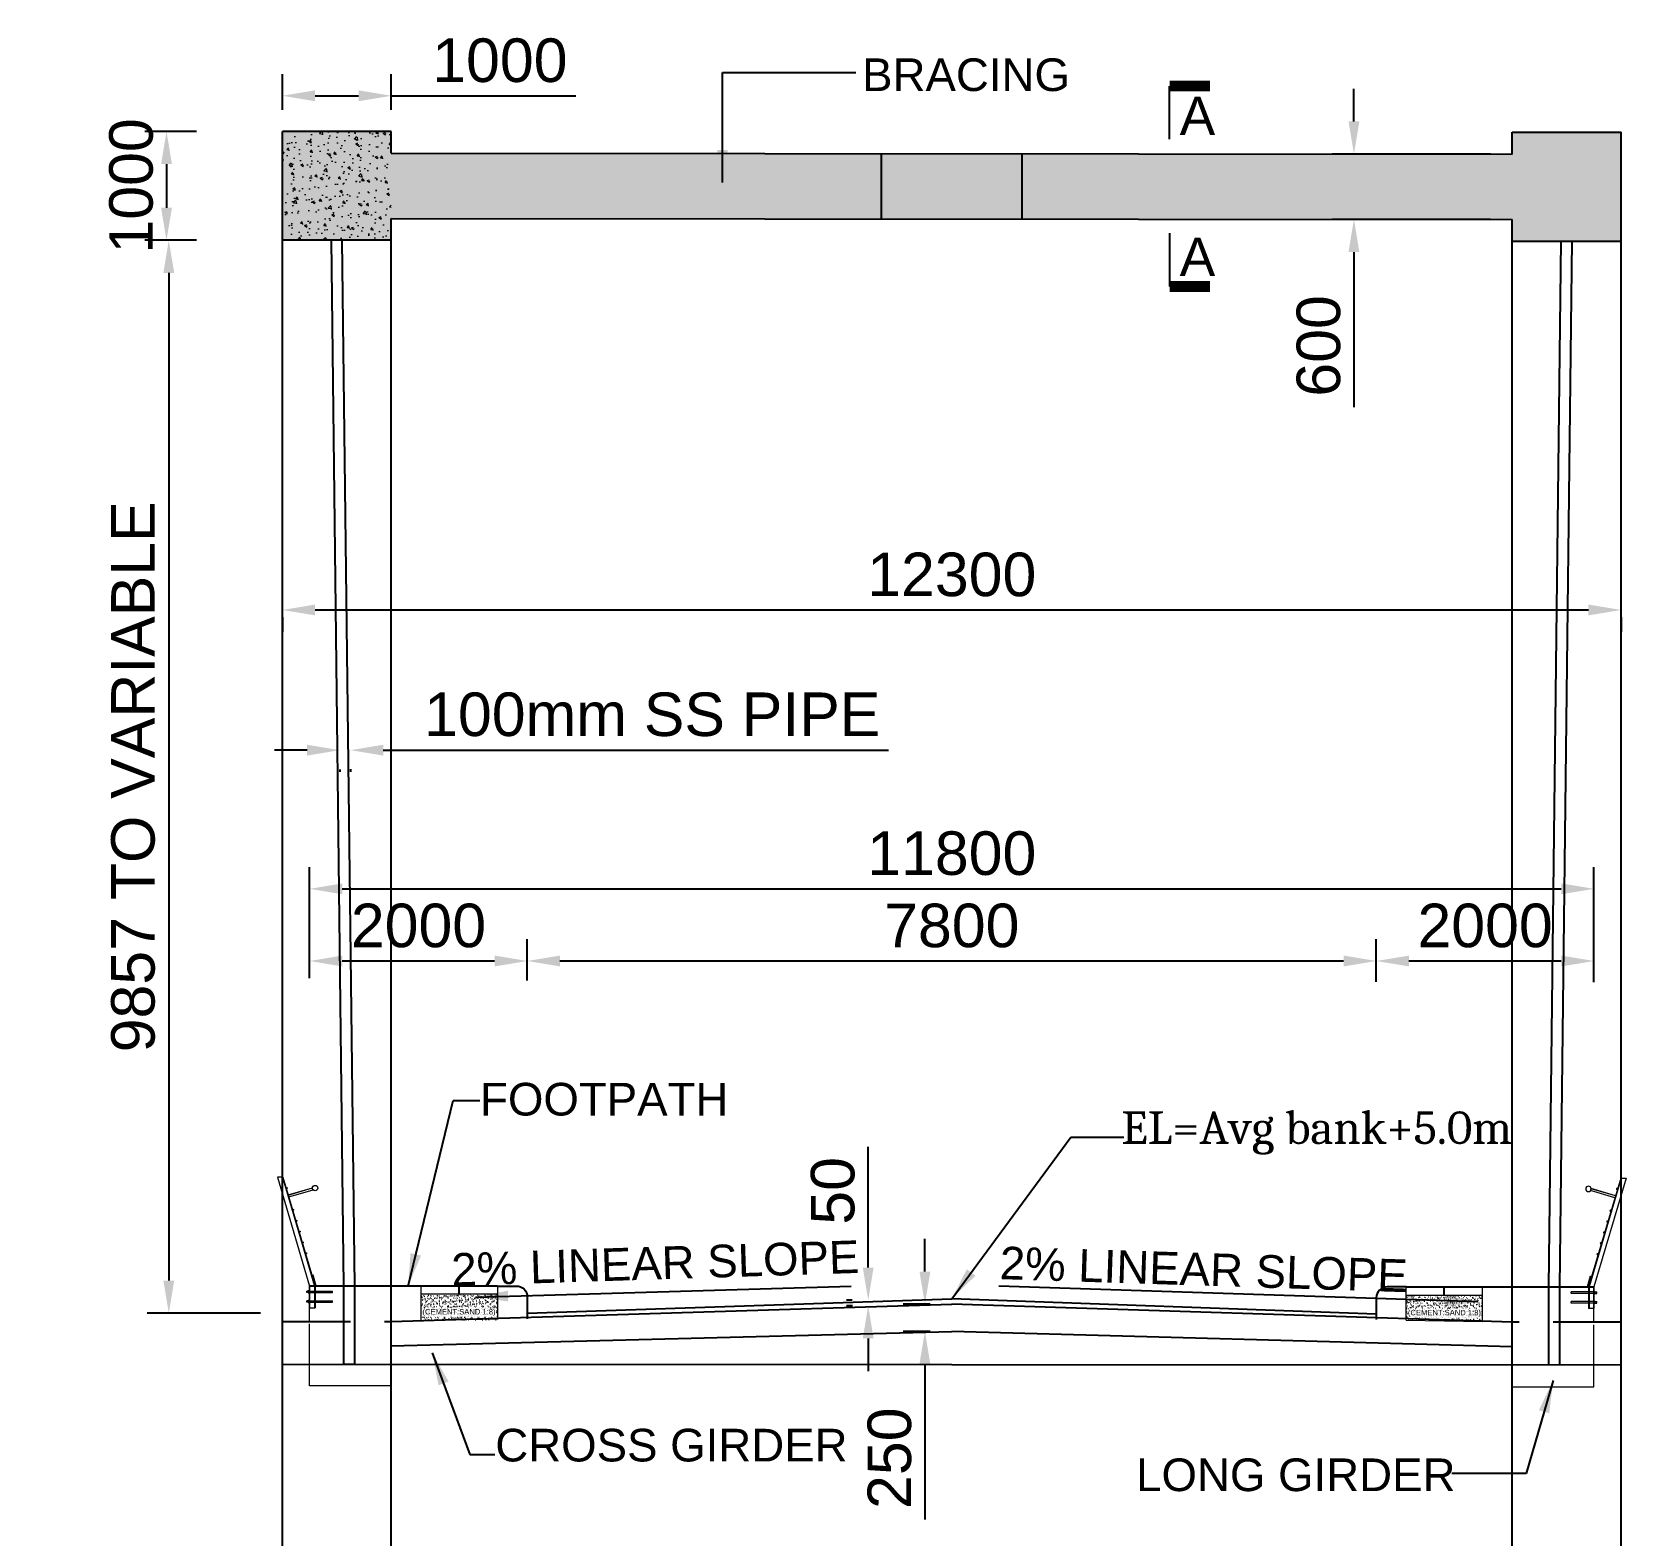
# Model space of a CAD drawing. Header units: millimetres. Extents: x 1231188 to 3899118, y -5478610 to -489530.
# Drawn here: x 3221334 to 3235982, y -2944918 to -2931107 of the extents above; entities that cross this region are included whole.
import ezdxf

# ---------------------------------------------------------------- set-up
doc = ezdxf.new("R2010")
doc.units = ezdxf.units.MM
doc.header["$LTSCALE"] = 25
doc.header["$MEASUREMENT"] = 0
doc.header["$PDMODE"] = 3
doc.linetypes.add('DASHED2', pattern=[0.375, 0.25, -0.125])
doc.linetypes.add('HIDDEN', pattern=[0.375, 0.25, -0.125])
doc.layers.get('0').update_dxf_attribs({"lineweight": 13})
doc.layers.get('Defpoints').update_dxf_attribs({"color": 230, "lineweight": 9})
for name, color, linetype in [('ARCH', 4, 'Continuous'), ('bearing', 7, 'Continuous'), ('breasing', 4, 'Continuous'), ('cross beam', 15, 'DASHED2'), ('Suspender', 3, 'Continuous'), ('Wearing Course', 7, 'Continuous')]:
    doc.layers.add(name, color=color, linetype=linetype)
for name, color, linetype, lineweight in [('DIM', 8, 'Continuous', 13), ('DIMEN', 8, 'Continuous', 9), ('HATCH', 191, 'Continuous', 9), ('Long beam', 2, 'Continuous', 15), ('RAIL', 23, 'Continuous', 13), ('Slab', 1, 'Continuous', 25), ('text', 7, 'Continuous', 18)]:
    doc.layers.add(name, color=color, linetype=linetype, lineweight=lineweight)
doc.styles.add('ARIAL', font='arial.ttf', dxfattribs={"height": 400})
doc.styles.add('Dim_60', font='isocp3.shx')
doc.styles.get("Standard").update_dxf_attribs({"font": 'swissl.ttf'})
doc.dimstyles.new('dim-50', dxfattribs={"dimtxt": 200, "dimasz": 200, "dimexe": 20, "dimexo": 20, "dimgap": 0.09, "dimtad": 0, "dimdec": 0, "dimzin": 0, "dimdsep": 46, "dimtxsty": 'Standard', "dimcen": 0.09, "dimclrd": 5, "dimclrt": 5, "dimazin": 0, "dimtfac": 1, "dimtdec": 0, "dimtofl": 0, "dimtmove": 0, "dimatfit": 3, "dimfxl": 1, "dimtolj": 1, "dimtzin": 0, "dimarcsym": 0})
doc.dimstyles.new('Dim_120', dxfattribs={"dimtxt": 240, "dimasz": 60, "dimexe": 100, "dimexo": 150, "dimgap": 50, "dimtad": 1, "dimdec": 0, "dimzin": 4, "dimdsep": 46, "dimtxsty": 'Dim_60', "dimblk": 'DOT', "dimcen": 0.09, "dimclrd": 5, "dimclre": 5, "dimclrt": 2, "dimazin": 0, "dimtfac": 1, "dimtdec": 0, "dimtofl": 0, "dimtmove": 1, "dimatfit": 3, "dimfxl": 1, "dimtolj": 1, "dimtzin": 0, "dimlwd": -1, "dimarcsym": 0})

# ---------------------------------------------------------------- blocks, each defined once
blk = doc.blocks.new('A$C0752650E')
at = {"layer": 'RAIL', "color": 1, "ltscale": 100}
for p, q in [((-22, 0), (-36, 0)), ((-36, -13), (-36, 0)), ((-10, 4), (-22, 4)), ((-22, -16), (-22, 4)), ((-10, 4), (-10, -16)), ((-10, 0), (200, 0)), ((-22, -13), (-36, -13)), ((-10, -1), (-22, -1)), ((-10, -6), (-22, -6)), ((-10, -11), (-22, -11)), ((-22, -16), (-10, -16)), ((-10, -13), (200, -13)), ((200, -13), (200, 0))]:
    blk.add_line(p, q, dxfattribs=at)
blk = doc.blocks.new('rail-4')
at = {"layer": 'RAIL', "color": 5}
for p, q in [((-250, 1000), (-296, 1000)), ((-296, 1000), (0, 0)), ((-246, 1000), (-250, 1000)), ((-250, 999), (45, -1)), ((-246, 1000), (50, 0)), ((-197, 837), (25, 903)), ((-197, 835), (25, 901)), ((-192, 818), (31, 884)), ((0, 0), (0, -200)), ((31, 100), (21, 97)), ((21, 97), (50, 0)), ((59, 3), (31, 100)), ((50, 0), (59, 3)), ((50, 0), (50, -200)), ((45, -1), (45, -200)), ((0, -200), (46, -200)), ((46, -200), (50, -200))]:
    blk.add_line(p, q, dxfattribs=at)
for centre, radius in [((-211, 900), 5), ((50, 900), 25), ((-152, 700), 5), ((-122, 600), 5), ((-92, 500), 5), ((-63, 400), 5), ((-33, 300), 5)]:
    blk.add_circle(centre, radius, dxfattribs=at)
blk = doc.blocks.new('*D560')
at = {"layer": 'Defpoints', "color": 0, "lineweight": -2, "ltscale": 150, "transparency": 16777216}
for p in [(3235686, -2938980), (3223886, -2940002, 4140), (3235686, -2940039, 4140)]:
    blk.add_point(p, dxfattribs=at)
at = {"layer": 'DIM', "color": 0, "lineweight": -2, "ltscale": 150, "transparency": 16777216}
for p, q in [((3223886, -2939802), (3223886, -2938780)), ((3235686, -2939839), (3235686, -2938780))]:
    blk.add_line(p, q, dxfattribs=at)
at = {"layer": 'DIM', "color": 5, "lineweight": -2, "ltscale": 150, "transparency": 16777216}
blk.add_line((3224186, -2938980), (3235386, -2938980), dxfattribs=at)
for points in [[(3224186, -2938930), (3224186, -2939030), (3223886, -2938980)], [(3235386, -2938930), (3235386, -2939030), (3235686, -2938980)]]:
    blk.add_solid(points, dxfattribs=at)
at = {"layer": 'DIM', "color": 2, "ltscale": 150, "transparency": 16777216, "insert": (3229786, -2938655), "char_height": 400, "attachment_point": 5, "style": 'ARIAL'}
blk.add_mtext('\\A1;11800', dxfattribs=at)
blk = doc.blocks.new('*D561')
at = {"layer": 'Defpoints', "color": 0, "lineweight": -2, "ltscale": 150, "transparency": 16777216}
for p in [(3225886, -2939643), (3223886, -2940002), (3225886, -2940022)]:
    blk.add_point(p, dxfattribs=at)
at = {"layer": 'DIM', "color": 0, "lineweight": -2, "ltscale": 150, "transparency": 16777216}
for p, q in [((3223886, -2939802), (3223886, -2939443)), ((3225886, -2939822), (3225886, -2939443))]:
    blk.add_line(p, q, dxfattribs=at)
at = {"layer": 'DIM', "color": 5, "lineweight": -2, "ltscale": 150, "transparency": 16777216}
blk.add_line((3224186, -2939643), (3225586, -2939643), dxfattribs=at)
for points in [[(3224186, -2939593), (3224186, -2939693), (3223886, -2939643)], [(3225586, -2939593), (3225586, -2939693), (3225886, -2939643)]]:
    blk.add_solid(points, dxfattribs=at)
at = {"layer": 'DIM', "color": 2, "ltscale": 150, "transparency": 16777216, "insert": (3224886, -2939319), "char_height": 400, "attachment_point": 5, "style": 'ARIAL'}
blk.add_mtext('\\A1;2000', dxfattribs=at)
blk = doc.blocks.new('*D562')
at = {"layer": 'Defpoints', "color": 0, "lineweight": -2, "ltscale": 150, "transparency": 16777216}
for p in [(3235686, -2939643), (3233686, -2940035), (3235686, -2940039)]:
    blk.add_point(p, dxfattribs=at)
at = {"layer": 'DIM', "color": 0, "lineweight": -2, "ltscale": 150, "transparency": 16777216}
for p, q in [((3233686, -2939835), (3233686, -2939443)), ((3235686, -2939839), (3235686, -2939443))]:
    blk.add_line(p, q, dxfattribs=at)
at = {"layer": 'DIM', "color": 5, "lineweight": -2, "ltscale": 150, "transparency": 16777216}
blk.add_line((3233986, -2939643), (3235386, -2939643), dxfattribs=at)
for points in [[(3233986, -2939593), (3233986, -2939693), (3233686, -2939643)], [(3235386, -2939593), (3235386, -2939693), (3235686, -2939643)]]:
    blk.add_solid(points, dxfattribs=at)
at = {"layer": 'DIM', "color": 2, "ltscale": 150, "transparency": 16777216, "insert": (3234686, -2939319), "char_height": 400, "attachment_point": 5, "style": 'ARIAL'}
blk.add_mtext('\\A1;2000', dxfattribs=at)
blk = doc.blocks.new('*D563')
at = {"layer": 'Defpoints', "color": 0, "lineweight": -2, "ltscale": 150, "transparency": 16777216}
for p in [(3233686, -2939643), (3225886, -2940022, 4140), (3233686, -2940035, 4140)]:
    blk.add_point(p, dxfattribs=at)
at = {"layer": 'DIM', "color": 0, "lineweight": -2, "ltscale": 150, "transparency": 16777216}
for p, q in [((3225886, -2939822), (3225886, -2939443)), ((3233686, -2939835), (3233686, -2939443))]:
    blk.add_line(p, q, dxfattribs=at)
at = {"layer": 'DIM', "color": 5, "lineweight": -2, "ltscale": 150, "transparency": 16777216}
blk.add_line((3226186, -2939643), (3233386, -2939643), dxfattribs=at)
for points in [[(3226186, -2939593), (3226186, -2939693), (3225886, -2939643)], [(3233386, -2939593), (3233386, -2939693), (3233686, -2939643)]]:
    blk.add_solid(points, dxfattribs=at)
at = {"layer": 'DIM', "color": 2, "ltscale": 150, "transparency": 16777216, "insert": (3229786, -2939319), "char_height": 400, "attachment_point": 5, "style": 'ARIAL'}
blk.add_mtext('\\A1;7800', dxfattribs=at)
blk = doc.blocks.new('_Dot')
at = {"color": 0, "lineweight": -2}
blk.add_line((-0.5, 0), (-1, 0), dxfattribs=at)
at = {"color": 0, "const_width": 0.5}
blk.add_lwpolyline([(-0.25, 0, 1), (0.25, 0, 1)], format="xyb", close=True, dxfattribs=at)
blk = doc.blocks.new('*D564')
at = {"layer": 'Defpoints', "color": 0, "lineweight": -2, "ltscale": 150, "transparency": 16777216}
for p in [(3229786, -2942796), (3229539, -2943046), (3229786, -2943046)]:
    blk.add_point(p, dxfattribs=at)
at = {"layer": 'DIM', "color": 5, "lineweight": -2, "ltscale": 150, "transparency": 16777216}
for p, q in [((3229539, -2942496), (3229539, -2942196)), ((3229539, -2943346), (3229539, -2944775))]:
    blk.add_line(p, q, dxfattribs=at)
at = {"layer": 'DIM', "color": 0, "lineweight": -2, "ltscale": 150, "transparency": 16777216}
for p, q in [((3229586, -2942796), (3229339, -2942796)), ((3229586, -2943046), (3229339, -2943046))]:
    blk.add_line(p, q, dxfattribs=at)
at = {"layer": 'DIM', "color": 5, "lineweight": -2, "ltscale": 150, "transparency": 16777216}
for points in [[(3229489, -2942496), (3229589, -2942496), (3229539, -2942796)], [(3229489, -2943346), (3229589, -2943346), (3229539, -2943046)]]:
    blk.add_solid(points, dxfattribs=at)
at = {"layer": 'DIM', "color": 2, "ltscale": 150, "transparency": 16777216, "insert": (3229215, -2944211), "char_height": 400, "attachment_point": 5, "rotation": 90, "style": 'ARIAL'}
blk.add_mtext('\\A1;250', dxfattribs=at)
blk = doc.blocks.new('*D565')
at = {"layer": 'Defpoints', "color": 0, "lineweight": -2, "ltscale": 150, "transparency": 16777216}
for p in [(3224636, -2931694), (3223636, -2932022), (3224636, -2932022)]:
    blk.add_point(p, dxfattribs=at)
at = {"layer": 'DIM', "color": 0, "lineweight": -2, "ltscale": 150, "transparency": 16777216}
for p, q in [((3223636, -2931822), (3223636, -2931494)), ((3224636, -2931822), (3224636, -2931494))]:
    blk.add_line(p, q, dxfattribs=at)
at = {"layer": 'DIM', "color": 5, "lineweight": -2, "ltscale": 150, "transparency": 16777216}
for p, q in [((3223936, -2931694), (3224336, -2931694)), ((3224636, -2931694), (3226332, -2931694))]:
    blk.add_line(p, q, dxfattribs=at)
for points in [[(3223936, -2931644), (3223936, -2931744), (3223636, -2931694)], [(3224336, -2931644), (3224336, -2931744), (3224636, -2931694)]]:
    blk.add_solid(points, dxfattribs=at)
at = {"layer": 'DIM', "color": 2, "ltscale": 150, "transparency": 16777216, "insert": (3225634, -2931370), "char_height": 400, "attachment_point": 5, "style": 'ARIAL'}
blk.add_mtext('\\A1;1000', dxfattribs=at)
blk = doc.blocks.new('*D566')
at = {"layer": 'Defpoints', "color": 0, "lineweight": -2, "ltscale": 150, "transparency": 16777216}
for p in [(3223046, -2932022), (3222571, -2933022), (3223046, -2933022)]:
    blk.add_point(p, dxfattribs=at)
at = {"layer": 'DIM', "color": 0, "lineweight": -2, "ltscale": 150, "transparency": 16777216}
for p, q in [((3222846, -2932022), (3222371, -2932022)), ((3222846, -2933022), (3222371, -2933022))]:
    blk.add_line(p, q, dxfattribs=at)
at = {"layer": 'DIM', "color": 5, "lineweight": -2, "ltscale": 150, "transparency": 16777216}
blk.add_line((3222571, -2932322), (3222571, -2932722), dxfattribs=at)
for points in [[(3222521, -2932322), (3222621, -2932322), (3222571, -2932022)], [(3222521, -2932722), (3222621, -2932722), (3222571, -2933022)]]:
    blk.add_solid(points, dxfattribs=at)
at = {"layer": 'DIM', "color": 2, "ltscale": 150, "transparency": 16777216, "insert": (3222247, -2932522), "char_height": 400, "attachment_point": 5, "rotation": 90, "style": 'ARIAL'}
blk.add_mtext('\\A1;1000', dxfattribs=at)
blk = doc.blocks.new('*D568')
at = {"layer": 'Defpoints', "color": 0, "lineweight": -2, "ltscale": 150, "transparency": 16777216}
for p in [(3229018, -2942810), (3229072, -2942760), (3229073, -2942810)]:
    blk.add_point(p, dxfattribs=at)
at = {"layer": 'DIM', "color": 5, "lineweight": -2, "ltscale": 150, "transparency": 16777216}
for p, q in [((3229018, -2942460), (3229018, -2941349)), ((3229018, -2943110), (3229018, -2943410))]:
    blk.add_line(p, q, dxfattribs=at)
at = {"layer": 'DIM', "color": 0, "lineweight": -2, "ltscale": 150, "transparency": 16777216}
for p, q in [((3228872, -2942760), (3228818, -2942760)), ((3228873, -2942810), (3228818, -2942810))]:
    blk.add_line(p, q, dxfattribs=at)
at = {"layer": 'DIM', "color": 5, "lineweight": -2, "ltscale": 150, "transparency": 16777216}
for points in [[(3228968, -2942460), (3229068, -2942460), (3229018, -2942760)], [(3228968, -2943110), (3229068, -2943110), (3229018, -2942810)]]:
    blk.add_solid(points, dxfattribs=at)
at = {"layer": 'DIM', "color": 2, "ltscale": 150, "transparency": 16777216, "insert": (3228694, -2941755), "char_height": 400, "attachment_point": 5, "rotation": 90, "style": 'ARIAL'}
blk.add_mtext('\\A1;50', dxfattribs=at)
blk = doc.blocks.new('*D569')
at = {"layer": 'Defpoints', "color": 0, "lineweight": -2, "ltscale": 150, "transparency": 16777216}
for p in [(3224163, -2937683), (3224263, -2937682), (3224263, -2937706)]:
    blk.add_point(p, dxfattribs=at)
at = {"layer": 'DIM', "color": 5, "lineweight": -2, "ltscale": 150, "transparency": 16777216}
for p, q in [((3223863, -2937706), (3223563, -2937706)), ((3224563, -2937706), (3229205, -2937706))]:
    blk.add_line(p, q, dxfattribs=at)
at = {"layer": 'DIM', "color": 0, "lineweight": -2, "ltscale": 150, "transparency": 16777216}
for p, q in [((3224163, -2937883), (3224163, -2937906)), ((3224263, -2937882), (3224263, -2937906))]:
    blk.add_line(p, q, dxfattribs=at)
at = {"layer": 'DIM', "color": 5, "lineweight": -2, "ltscale": 150, "transparency": 16777216}
for points in [[(3223863, -2937656), (3223863, -2937756), (3224163, -2937706)], [(3224563, -2937656), (3224563, -2937756), (3224263, -2937706)]]:
    blk.add_solid(points, dxfattribs=at)
at = {"layer": 'DIM', "color": 2, "ltscale": 150, "transparency": 16777216, "insert": (3227034, -2937379), "char_height": 400, "attachment_point": 5, "style": 'ARIAL'}
blk.add_mtext('\\A1;100mm SS PIPE', dxfattribs=at)
blk = doc.blocks.new('*D594')
at = {"layer": 'Defpoints', "color": 0, "lineweight": -2, "ltscale": 150, "transparency": 16777216}
for p in [(3223046, -2933022, 4140), (3222592, -2942879), (3223636, -2942879, 4140)]:
    blk.add_point(p, dxfattribs=at)
at = {"layer": 'DIM', "color": 0, "lineweight": -2, "ltscale": 150, "transparency": 16777216}
for p, q in [((3222846, -2933022), (3222392, -2933022)), ((3223436, -2942879), (3222392, -2942879))]:
    blk.add_line(p, q, dxfattribs=at)
at = {"layer": 'DIM', "color": 5, "lineweight": -2, "ltscale": 150, "transparency": 16777216}
blk.add_line((3222592, -2933322), (3222592, -2942579), dxfattribs=at)
for points in [[(3222542, -2933322), (3222642, -2933322), (3222592, -2933022)], [(3222542, -2942579), (3222642, -2942579), (3222592, -2942879)]]:
    blk.add_solid(points, dxfattribs=at)
at = {"layer": 'DIM', "color": 2, "ltscale": 150, "transparency": 16777216, "insert": (3222265, -2937951), "char_height": 400, "attachment_point": 5, "rotation": 90, "style": 'ARIAL'}
blk.add_mtext('\\A1;9857 TO VARIABLE', dxfattribs=at)
blk = doc.blocks.new('*D602')
at = {"layer": 'Defpoints', "color": 0, "lineweight": -2, "ltscale": 150, "transparency": 16777216}
for p in [(3223636, -2936283, 4140), (3235936, -2936283, 4140), (3235936, -2936418)]:
    blk.add_point(p, dxfattribs=at)
at = {"layer": 'DIM', "color": 0, "lineweight": -2, "ltscale": 150, "transparency": 16777216}
for p, q in [((3223636, -2936483), (3223636, -2936618)), ((3235936, -2936483), (3235936, -2936618))]:
    blk.add_line(p, q, dxfattribs=at)
at = {"layer": 'DIM', "color": 5, "lineweight": -2, "ltscale": 150, "transparency": 16777216}
blk.add_line((3223936, -2936418), (3235636, -2936418), dxfattribs=at)
for points in [[(3223936, -2936368), (3223936, -2936468), (3223636, -2936418)], [(3235636, -2936368), (3235636, -2936468), (3235936, -2936418)]]:
    blk.add_solid(points, dxfattribs=at)
at = {"layer": 'DIM', "color": 2, "ltscale": 150, "transparency": 16777216, "insert": (3229786, -2936094), "char_height": 400, "attachment_point": 5, "style": 'ARIAL'}
blk.add_mtext('\\A1;12300', dxfattribs=at)
blk = doc.blocks.new('*D603')
at = {"layer": 'Defpoints', "color": 0, "lineweight": -2, "ltscale": 150, "transparency": 16777216}
for p in [(3234936, -2932230), (3233481, -2932830), (3234936, -2932830)]:
    blk.add_point(p, dxfattribs=at)
at = {"layer": 'DIM', "color": 5, "lineweight": -2, "ltscale": 150, "transparency": 16777216}
for p, q in [((3233481, -2931930), (3233481, -2931630)), ((3233481, -2933130), (3233481, -2934554))]:
    blk.add_line(p, q, dxfattribs=at)
at = {"layer": 'DIM', "color": 0, "lineweight": -2, "ltscale": 150, "transparency": 16777216}
for p, q in [((3234736, -2932230), (3233281, -2932230)), ((3234736, -2932830), (3233281, -2932830))]:
    blk.add_line(p, q, dxfattribs=at)
at = {"layer": 'DIM', "color": 5, "lineweight": -2, "ltscale": 150, "transparency": 16777216}
for points in [[(3233431, -2931930), (3233531, -2931930), (3233481, -2932230)], [(3233431, -2933130), (3233531, -2933130), (3233481, -2932830)]]:
    blk.add_solid(points, dxfattribs=at)
at = {"layer": 'DIM', "color": 2, "ltscale": 150, "transparency": 16777216, "insert": (3233157, -2933992), "char_height": 400, "attachment_point": 5, "rotation": 90, "style": 'ARIAL'}
blk.add_mtext('\\A1;600', dxfattribs=at)

msp = doc.modelspace()

# ---------------------------------------------------------------- hatches: boundary and pattern name
at = {"layer": 'HATCH', "ltscale": 100}
h = msp.add_hatch(dxfattribs=at)
h.set_pattern_fill('AR-CONC', color=256, scale=30, style=0)
h.set_pattern_definition([(50, (-7676506.27, -8204094.22), (215.1780548, -18.8256405), [22.5, -247.5]), (355, (-7676506.27, -8204094.22), (-41.6254, 225.65764), [18, -198]), (100.4514, (-7676488.34, -8204095.79), (173.5528145, 206.8318626), [19.122057, -210.3426336]), (46.1842, (-7676506.27, -8204034.22), (320.1723146, -49.6557043), [33.75, -371.25]), (96.6356, (-7676479.6, -8204038.36), (280.398812, 292.235361), [28.683086, -315.5139]), (351.1842, (-7676506.27, -8204034.22), (280.3985835, 292.23558), [27, -297]), (21, (-7676476.27, -8204049.22), (179.0721156, -120.7856672), [22.5, -247.5]), (326, (-7676476.27, -8204049.22), (72.9945996, 217.5450135), [18, -198]), (71.4514, (-7676461.35, -8204059.28), (252.0667886, 96.759149), [19.122057, -210.3426336]), (37.5, (-7676506.27, -8204094.22), (3.6479566, 99.86815615), [0, -195.6, 0, -201, 0, -198.75]), (7.5, (-7676506.27, -8204094.22), (78.9208612, 118.3235136), [0, -114.6, 0, -191.1, 0, -75.75]), (327.5, (-7676573.17, -8204094.22), (160.14673085, -6.7664615), [0, -75, 0, -234, 0, -310.5]), (317.5, (-7676603.17, -8204094.22), (174.9558508, 30.0314947), [0, -97.5, 0, -155.4, 0, -220.5])])
h.paths.add_polyline_path([(3224636.09218, -2932022.0356), (3223636.09218, -2932022.0356), (3223636.09218, -2933022.0356), (3224636.09218, -2933022.0356)])
h = msp.add_hatch(dxfattribs=at)
h.set_pattern_fill('AR-CONC', color=256, scale=30, style=0)
h.set_pattern_definition([(50, (0, 0), (215.178055, -18.8256405), [22.5, -247.5]), (355, (0, 0), (-41.6254, 225.65764), [18, -198]), (100.4514445, (17.93, -1.57), (173.552654, 206.831997), [19.122058, -210.342634]), (46.1842, (0, 60), (320.1724, -49.655784), [33.75, -371.25]), (96.6356355, (26.68, 55.86), (280.398584, 292.23558), [28.683103, -315.514128]), (351.184164, (0, 60), (280.398584, 292.23558), [27, -297]), (21, (30, 45), (179.0721156, -120.785667), [22.5, -247.5]), (326, (30, 45), (72.9946, 217.545014), [18, -198]), (71.451445, (44.92, 34.93), (252.066713, 96.759346), [19.122057, -210.342634]), (37.5, (0, 0), (3.6479566, 99.8681561), [0, -195.6, 0, -201, 0, -198.75]), (7.5, (0, 0), (78.9208612, 118.3235136), [0, -114.6, 0, -191.1, 0, -75.75]), (327.5, (-66.9, 0), (160.1467309, -6.7664615), [0, -75, 0, -234, 0, -310.5]), (317.5, (-96.9, 0), (174.955851, 30.0314947), [0, -97.5, 0, -155.4, 0, -220.5])])
h.paths.add_polyline_path([(3229139.0531, -2932225.4196), (3224636.09218, -2932222.0356), (3224636.09218, -2932022.0356), (3223636.09218, -2932022.0356), (3223636.09218, -2933022.0356), (3224636.09218, -2933022.0356), (3224636.09218, -2932822.0356), (3229139.0531, -2932825.4196)])
h.paths.add_polyline_path([(3230433.0531, -2932226.39204), (3229139.0531, -2932225.4196), (3229139.0531, -2932825.4196), (3230433.0531, -2932826.39204)])
h.paths.add_polyline_path([(3235936.01402, -2932029.77603), (3234936.01402, -2932029.77603), (3234936.01402, -2932229.77603), (3230433.0531, -2932226.39204), (3230433.0531, -2932826.39204), (3234936.01402, -2932829.77603), (3234936.01402, -2933029.77603), (3235936.01402, -2933029.77603)])
h = msp.add_hatch(dxfattribs=at)
h.set_pattern_fill('AR-SAND', color=256, scale=20, style=0)
h.set_pattern_definition([(37.5, (-7676504.52, -8198816.006), (-1.25986716, 38.53647538), [0, -30.4, 0, -34, 0, -32.5]), (7.5, (-7676504.52, -8198816.006), (35.3955341, 56.4429213), [0, -16.4, 0, -27.4, 0, -10.5]), (327.5, (-7676529.12, -8198816.006), (62.282837235, 0.11318107), [0, -10, 0, -36, 0, -47]), (317.5, (-7676529.12, -8198816.006), (60.1225321, 17.5535113), [0, -5, 0, -23.6, 0, -27])])
h.paths.add_polyline_path([(3225612.80037, -2942941.82321), (3225611.46763, -2942704.15776), (3224911.50672, -2942704.15776), (3224912.83945, -2942941.82321)])
h = msp.add_hatch(dxfattribs=at)
h.set_pattern_fill('AR-SAND', color=256, scale=20, style=0)
h.set_pattern_definition([(37.5, (-7682006.352, -8198736.08), (-1.25986716, 38.53647538), [0, -30.4, 0, -34, 0, -32.5]), (7.5, (-7682006.35, -8198736.08), (35.3955341, 56.4429213), [0, -16.4, 0, -27.4, 0, -10.5]), (327.5, (-7682030.952, -8198736.08), (62.282837235, 0.11318107), [0, -10, 0, -36, 0, -47]), (317.5, (-7682030.95, -8198736.08), (60.1225321, 17.5535113), [0, -5, 0, -23.6, 0, -27])])
h.paths.add_polyline_path([(3233960.62718, -2942711.89819), (3233959.33695, -2942942.36399), (3234309.27823, -2942949.36282), (3234659.25869, -2942949.36282), (3234660.5881, -2942711.89819)])
h.paths.add_polyline_path([(3233960.5253, -2942928.98796), (3234664.72038, -2942928.98796), (3234664.72038, -2942830.65918), (3233960.5253, -2942830.65918)], flags=9)

# ---------------------------------------------------------------- linework, layer by layer
at = {"layer": 'ARCH', "ltscale": 100}
for p, q in [((3223636.09218, -2933022.0356, 4140.15585), (3223636.09218, -2932022.0356, 4140.15585)), ((3224636.09218, -2932022.0356, 4140.15585), (3223636.09218, -2932022.0356, 4140.15585)), ((3224636.09218, -2932222.0356, 4140.15585), (3224636.09218, -2932022.0356, 4140.15585)), ((3234936.01402, -2932029.77603, 4140.15585), (3235936.01402, -2932029.77603, 4140.15585)), ((3234936.01402, -2932229.77603, 4140.15585), (3234936.01402, -2932029.77603, 4140.15585)), ((3235936.01402, -2933029.77603, 4140.15585), (3235936.01402, -2932029.77603, 4140.15585)), ((3224636.09218, -2933022.0356, 4140.15585), (3224636.09218, -2932822.0356, 4140.15585)), ((3234936.01402, -2933029.77603, 4140.15585), (3234936.01402, -2932829.77603, 4140.15585)), ((3224636.09218, -2933022.0356, 4140.15585), (3223636.09218, -2933022.0356, 4140.15585)), ((3234936.01402, -2933029.77603, 4140.15585), (3235936.01402, -2933029.77603, 4140.15585))]:
    msp.add_line(p, q, dxfattribs=at)
at = {"layer": 'ARCH', "ltscale": 5000}
for p, q in [((3223636.08011, -2950278.57632, 4140.15585), (3223636.08615, -2933022.0356, 4140.15585)), ((3224636.08011, -2950278.57632, 4140.15585), (3224636.08615, -2933022.0356, 4140.15585)), ((3234936.01402, -2950286.31675, 4140.15585), (3234936.02006, -2933029.77603, 4140.15585)), ((3235936.01402, -2950286.31675, 4140.15585), (3235936.02006, -2933029.77603, 4140.15585))]:
    msp.add_line(p, q, dxfattribs=at)
at = {"layer": 'breasing', "ltscale": 6000}
for points in [[(3224636.09218, -2932222.0356), (3234936.01402, -2932229.77603)], [(3224636.09218, -2932822.0356), (3234936.01402, -2932829.77603)]]:
    msp.add_lwpolyline(points, dxfattribs=at)
at = {"layer": 'breasing', "linetype": 'HIDDEN', "ltscale": 4000}
for points in [[(3229139.0531, -2932822.0356), (3229139.0531, -2932222.0356)], [(3230433.0531, -2932822.0356), (3230433.0531, -2932222.0356)]]:
    msp.add_lwpolyline(points, dxfattribs=at)
at = {"layer": 'cross beam', "ltscale": 100, "elevation": 4140.15585}
for points in [[(3223636.08615, -2943471.38618), (3223636.08615, -2943471.38618), (3223636.08615, -2942954.39696), (3224636.08615, -2942954.15698)], [(3235936.00371, -2943479.12661), (3235936.00371, -2943479.12661), (3235936.00798, -2942962.13739), (3234936.00798, -2942961.89741)]]:
    msp.add_lwpolyline(points, dxfattribs=at)
at = {"layer": 'HATCH', "ltscale": 100}
for p, q in [((3224911.08615, -2942948.65698, 4140.15585), (3224911.08615, -2942629.15776, 4140.15585)), ((3225611.04706, -2942704.15776, 4140.15585), (3224911.08615, -2942704.15776, 4140.15585)), ((3225611.04706, -2942629.15776, 4140.15585), (3225611.04706, -2942934.65776, 4140.15585)), ((3233961.04706, -2942942.39819, 4140.15585), (3233961.04706, -2942636.89819, 4140.15585)), ((3233961.04706, -2942711.89819, 4140.15585), (3234661.00798, -2942711.89819, 4140.15585)), ((3234661.00798, -2942956.39741, 4140.15585), (3234661.00798, -2942636.89819, 4140.15585)), ((3225611.04706, -2942934.65776, 4140.15585), (3224911.08615, -2942948.65698, 4140.15585)), ((3233961.04706, -2942942.39819, 4140.15585), (3234661.00798, -2942956.39741, 4140.15585))]:
    msp.add_line(p, q, dxfattribs=at)
at = {"layer": 'Long beam', "ltscale": 100}
for p, q in [((3223886.05378, -2942954.39701, 4140.15585), (3223886.04706, -2942629.15776, 4140.15585)), ((3235686.04035, -2942962.13744, 4140.15585), (3235686.04706, -2942636.89819, 4140.15585)), ((3223886.08011, -2943346.38618, 4140.15585), (3223886.07856, -2943271.38618, 4140.15585)), ((3224636.08615, -2943346.38618, 4140.15585), (3224636.08769, -2943271.38618, 4140.15585)), ((3234936.00371, -2943354.12661, 4140.15585), (3234936.00216, -2943279.12661, 4140.15585)), ((3224636.08011, -2943546.14699, 4140.15585), (3223886.08011, -2943546.38618, 4140.15585)), ((3234936.00975, -2943553.88741, 4140.15585), (3235686.00975, -2943554.12661, 4140.15585))]:
    msp.add_line(p, q, dxfattribs=at)
at = {"layer": 'Long beam', "linetype": 'DASHED2', "ltscale": 2500}
for p, q in [((3223886.08423, -2943546.14699, 4140.15585), (3223886.05425, -2942977.09524, 4140.15585)), ((3235686.00563, -2943553.88741, 4140.15585), (3235686.03988, -2942984.83567, 4140.15585)), ((3224636.08615, -2943471.38618, 4140.15585), (3224636.08615, -2943179.20198, 4140.15585)), ((3234936.00975, -2943553.88741, 4140.15585), (3234936.00798, -2943186.94241, 4140.15585))]:
    msp.add_line(p, q, dxfattribs=at)
at = {"layer": 'Slab', "color": 6, "ltscale": 100}
for p, q in [((3225611.04706, -2942629.15776, 4140.15585), (3223886.04706, -2942629.15776, 4140.15585)), ((3233961.04706, -2942636.89819, 4140.15585), (3235686.04706, -2942636.89819, 4140.15585))]:
    msp.add_line(p, q, dxfattribs=at)
at = {"layer": 'Slab', "ltscale": 100}
for p, q in [((3224636.08615, -2942954.15698, 4140.15585), (3229786.04706, -2942796.15698)), ((3234936.00798, -2942961.89741, 4140.15585), (3229786.04706, -2942796.15698)), ((3223636.08011, -2943346.14698, 4140.15585), (3235936.00798, -2943353.88741, 4140.15585))]:
    msp.add_line(p, q, dxfattribs=at)
at = {"layer": 'Slab', "linetype": 'DASHED2', "ltscale": 2500}
for p in [(3224636.08615, -2943179.20198, 4140.15585), (3234936.00798, -2943186.94241, 4140.15585)]:
    msp.add_line(p, (3229786.04706, -2943046.14698), dxfattribs=at)
at = {"layer": 'Slab', "color": 6, "ltscale": 100, "elevation": 4140.15585}
for points in [[(3225611.04706, -2942629.15776), (3225786.04706, -2942629.15776, -0.4142135624), (3225886.04706, -2942729.15776), (3225886.04706, -2942929.15776)], [(3233961.04706, -2942636.89819), (3233786.04706, -2942636.89819, 0.4142135624), (3233686.04706, -2942736.89819), (3233686.04706, -2942936.89819)]]:
    msp.add_lwpolyline(points, format="xyb", dxfattribs=at)
at = {"layer": 'Suspender', "ltscale": 100}
for p, q in [((3224200.82846, -2942629.15776, 4140.15585), (3224086.09218, -2933022.0356, 4140.15585)), ((3224300.82846, -2942629.15776, 4140.15585), (3224186.09218, -2933022.0356, 4140.15585)), ((3235271.26566, -2942636.89819, 4140.15585), (3235386.01402, -2933029.77603, 4140.15585)), ((3235371.26566, -2942636.89819, 4140.15585), (3235486.01402, -2933029.77603, 4140.15585))]:
    msp.add_line(p, q, dxfattribs=at)
at = {"layer": 'Suspender', "linetype": 'DASHED2', "ltscale": 2500}
for p, q in [((3224200.82846, -2943346.37238, 4140.15585), (3224200.82846, -2942629.15776, 4140.15585)), ((3224300.82846, -2943346.37555, 4140.15585), (3224300.82846, -2942629.15776, 4140.15585)), ((3235271.26139, -2943354.11598, 4140.15585), (3235271.26566, -2942636.89819, 4140.15585)), ((3235371.26139, -2943354.11281, 4140.15585), (3235371.26566, -2942636.89819, 4140.15585)), ((3224200.82846, -2943346.37238, 4140.15585), (3224300.82846, -2943346.37238, 4140.15585))]:
    msp.add_line(p, q, dxfattribs=at)
at = {"layer": 'Suspender', "color": 6, "ltscale": 100}
for p, q in [((3225261.0666, -2942704.15776, 4140.15585), (3225261.0666, -2942629.15776, 4140.15585)), ((3234311.02752, -2942711.89819, 4140.15585), (3234311.02752, -2942636.89819, 4140.15585))]:
    msp.add_line(p, q, dxfattribs=at)
for points in [[(3231787.24924, -2931604.58156, 100, 100, 0), (3232157.36693, -2931604.58156, 0, 0, 0)], [(3231787.24924, -2933446.86669, 100, 100, 0), (3232157.36693, -2933446.86669, 0, 0, 0)]]:
    msp.add_lwpolyline(points, format="xyseb", dxfattribs=at)
for points in [[(3231787.24924, -2932093.78262), (3231787.24924, -2931604.58156)], [(3231787.24924, -2932957.66563), (3231787.24924, -2933446.86669)]]:
    msp.add_lwpolyline(points, dxfattribs=at)
at = {"layer": 'Wearing Course', "ltscale": 100}
for p in [(3225886.04706, -2942879.14777, 4140.15585), (3233686.04706, -2942886.88819, 4140.15585)]:
    msp.add_line(p, (3229786.04706, -2942746.14698), dxfattribs=at)

# ---------------------------------------------------------------- block references
at = {"layer": 'bearing', "color": 6, "ltscale": 100}
for p in [(3223896.04659, -2942675.84981, 4140.15585), (3223896.04659, -2942765.10527, 4140.15585)]:
    msp.add_blockref('A$C0752650E', p, dxfattribs=at)
at = {"layer": 'bearing', "color": 6, "ltscale": 100, "xscale": -1}
for p in [(3235676.04754, -2942683.59024, 4140.15585), (3235676.04754, -2942772.8457, 4140.15585)]:
    msp.add_blockref('A$C0752650E', p, dxfattribs=at)
at = {"layer": 'RAIL', "color": 6}
msp.add_blockref('rail-4', (3223886.04706, -2942629.15776, 4140.15585), dxfattribs=at)
at = {"layer": 'RAIL', "color": 6, "xscale": -1}
msp.add_blockref('rail-4', (3235686.04706, -2942636.89819, 4140.15585), dxfattribs=at)

# ---------------------------------------------------------------- texts
at = {"layer": 'DIMEN', "ltscale": 100, "insert": (3231344.04064, -2941422.43464), "char_height": 300, "width": 12349.1051557, "attachment_point": 7}
msp.add_mtext('\\pt35.715;{\\fCambria|b0|i0|c0|p18;\\C256;\\c0;EL=Avg bank+5.0m}', dxfattribs=at)
at = {"layer": 'text', "style": 'ARIAL'}
for s, height, p in [('BRACING', 300, (3228962.34008, -2931650.56553)), ('A', 350, (3231880.02563, -2932053.14634)), ('A', 350, (3231880.02563, -2933348.3019)), ('FOOTPATH', 300, (3225451.90678, -2941062.58421, 4140.15585)), ('CROSS GIRDER', 300, (3225591.84004, -2944240.94496)), ('LONG GIRDER', 300, (3231479.9144, -2944513.41934))]:
    msp.add_text(s, height=height, dxfattribs=at).set_placement(p)
for rotation, p in [(1.846349692, (3225193.00515, -2942629.21786)), (358.153650308, (3230222.59049, -2942565.37352))]:
    msp.add_text('2% LINEAR SLOPE', height=300, rotation=rotation, dxfattribs=at).set_placement(p)
at = {"layer": 'text', "linetype": 'Continuous', "ltscale": 100, "style": 'ARIAL'}
for p in [(3224922.79855, -2942890.36036, 4140.15585), (3233976.91343, -2942897.89997, 4140.15585)]:
    msp.add_text('(CEMENT:SAND 1:8)', height=50, dxfattribs=at).set_placement(p)

# ---------------------------------------------------------------- dimensions: what is measured, and where the dimension line sits
at = {"layer": 'DIM', "ltscale": 150}
for base, p1, p2, picture, middle in [((3224636.09218, -2931693.73605, 4140.15585), (3223636.09218, -2932022.0356, 4140.15585), (3224636.09218, -2932022.0356, 4140.15585), '*D565', (3225633.8548, -2931369.50685, 4140.15585)), ((3235936.01892, -2936418.17043), (3223636.085, -2936282.67043, 4140.15585), (3235936.01892, -2936282.67473, 4140.15585), '*D602', (3229786.05196, -2936093.80481)), ((3235686.04706, -2938979.61517), (3223886.04706, -2940001.74057, 4140.15585), (3235686.04706, -2940038.60975, 4140.15585), '*D560', (3229786.04706, -2938655.38597)), ((3225886.04706, -2939643.19773, 4140.15585), (3223886.04706, -2940001.74057, 4140.15585), (3225886.04706, -2940021.72971, 4140.15585), '*D561', (3224886.04706, -2939318.96854, 4140.15585)), ((3233686.04706, -2939643.19773), (3225886.04706, -2940021.72971, 4140.15585), (3233686.04706, -2940035.4573, 4140.15585), '*D563', (3229786.04706, -2939318.96854)), ((3235686.04706, -2939643.40693, 4140.15585), (3233686.04706, -2940035.4573, 4140.15585), (3235686.04706, -2940038.60975, 4140.15585), '*D562', (3234686.04706, -2939319.17774, 4140.15585))]:
    dim = msp.add_linear_dim(base=base, p1=p1, p2=p2, dimstyle='dim-50', override={"dimtxt": 300, "dimasz": 300, "dimexe": 200, "dimexo": 200, "dimgap": 120, "dimtad": 1, "dimtxsty": 'ARIAL', "dimclrt": 2}, dxfattribs=at)
    dim.commit()
    dim.dimension.update_dxf_attribs({"geometry": picture, "text_midpoint": middle})
for base, p1, p2, picture, middle in [((3233481.01903, -2932829.77603), (3234936.01402, -2932229.77603), (3234936.01402, -2932829.77603), '*D603', (3233156.78983, -2933992.06798)), ((3229538.86611, -2943046.14698), (3229786.04706, -2942796.15698), (3229786.04706, -2943046.14698), '*D564', (3229214.63691, -2944210.75817))]:
    dim = msp.add_linear_dim(base=base, p1=p1, p2=p2, angle=90, dimstyle='dim-50', override={"dimtxt": 300, "dimasz": 300, "dimexe": 200, "dimexo": 200, "dimgap": 120, "dimtad": 1, "dimtxsty": 'ARIAL', "dimclrt": 2}, dxfattribs=at)
    dim.commit()
    dim.dimension.update_dxf_attribs({"geometry": picture, "text_midpoint": middle})
for base, p1, p2, picture, middle in [((3222571.1795, -2933022.0356, 4140.15585), (3223045.94683, -2932022.0356, 4140.15585), (3223045.94683, -2933022.0356, 4140.15585), '*D566', (3222571.1795, -2932522.0356, 4140.15585)), ((3229017.85512, -2942810.41739), (3229072.02704, -2942760.42738), (3229073.02684, -2942810.41739), '*D568', (3229017.85512, -2941754.61565))]:
    dim = msp.add_linear_dim(base=base, p1=p1, p2=p2, angle=90, dimstyle='dim-50', override={"dimtxt": 300, "dimasz": 300, "dimexe": 200, "dimexo": 200, "dimgap": 120, "dimtad": 1, "dimtxsty": 'ARIAL', "dimclrt": 2}, dxfattribs=at)
    dim.commit()
    dim.dimension.update_dxf_attribs({"geometry": picture, "text_midpoint": middle, "dimtype": 160})
dim = msp.add_linear_dim(base=(3222591.5, -2942879.14776), p1=(3223045.94683, -2933022.0356, 4140.15585), p2=(3223636.08274, -2942879.14776, 4140.15585), angle=90, text='9857 TO VARIABLE', dimstyle='dim-50', override={"dimtxt": 300, "dimasz": 300, "dimexe": 200, "dimexo": 200, "dimgap": 120, "dimtad": 1, "dimtxsty": 'ARIAL', "dimclrt": 2}, dxfattribs=at)
dim.commit()
dim.dimension.update_dxf_attribs({"geometry": '*D594', "text_midpoint": (3222264.54229, -2937950.59168)})
dim = msp.add_linear_dim(base=(3224263.09645, -2937706.18276, 4140.15585), p1=(3224163.10232, -2937682.56513, 4140.15585), p2=(3224263.09645, -2937681.79884, 4140.15585), text='100mm SS PIPE', dimstyle='dim-50', override={"dimtxt": 300, "dimasz": 300, "dimexe": 200, "dimexo": 200, "dimgap": 120, "dimtad": 1, "dimtxsty": 'ARIAL', "dimclrt": 2}, dxfattribs=at)
dim.commit()
dim.dimension.update_dxf_attribs({"geometry": '*D569', "text_midpoint": (3227033.98321, -2937379.36148, 4140.15585)})

# ---------------------------------------------------------------- leaders
at = {"layer": 'bearing', "color": 6, "ltscale": 100}
for points in [[(3225409.08466, -2942730.49498), (3228862.54706, -2942629.21786)], [(3234620.08848, -2942775.37001), (3230219.54706, -2942629.21786)]]:
    msp.add_leader(points, dimstyle='Dim_120', override={"dimasz": 300, "dimgap": 50, "dimtad": 0}, dxfattribs=at)
at = {"layer": 'DIM', "ltscale": 150}
for points, override in [([(3227679.5, -2932491), (3227679.5, -2931481.46946), (3228905.13966, -2931481.46946)], {"dimtxt": 300, "dimasz": 300, "dimexe": 200, "dimexo": 200, "dimgap": 120, "dimtad": 1, "dimtxsty": 'ARIAL', "dimclrt": 2}), ([(3224790.71206, -2942629.15776), (3225203.55482, -2940925.23374), (3225449.72255, -2940925.79182)], {"dimtxt": 300, "dimasz": 300, "dimexe": 300, "dimexo": 200, "dimgap": 150, "dimtad": 1, "dimtxsty": 'ARIAL', "dimclrt": 2}), ([(3229786.04706, -2942746.14698), (3230880.07245, -2941260.42631), (3231368.04706, -2941261.0143)], {"dimtxt": 300, "dimasz": 300, "dimexe": 300, "dimexo": 200, "dimgap": 150, "dimtad": 1, "dimtxsty": 'ARIAL', "dimclrt": 2}), ([(3225012.1822, -2943242.34922), (3225358.64994, -2944177.52493), (3225587.59699, -2944177.52493)], {"dimtxt": 300, "dimasz": 300, "dimexe": 300, "dimexo": 200, "dimgap": 150, "dimtad": 1, "dimtxsty": 'ARIAL', "dimclrt": 2}), ([(3235310.95033, -2943495.86383), (3235063.65239, -2944351.32919), (3234380.5, -2944351.32919)], {"dimtxt": 300, "dimasz": 300, "dimexe": 300, "dimexo": 200, "dimgap": 150, "dimtad": 1, "dimtxsty": 'ARIAL', "dimclrt": 2})]:
    msp.add_leader(points, dimstyle='dim-50', override=override, dxfattribs=at)

doc.saveas('drawing.dxf')
